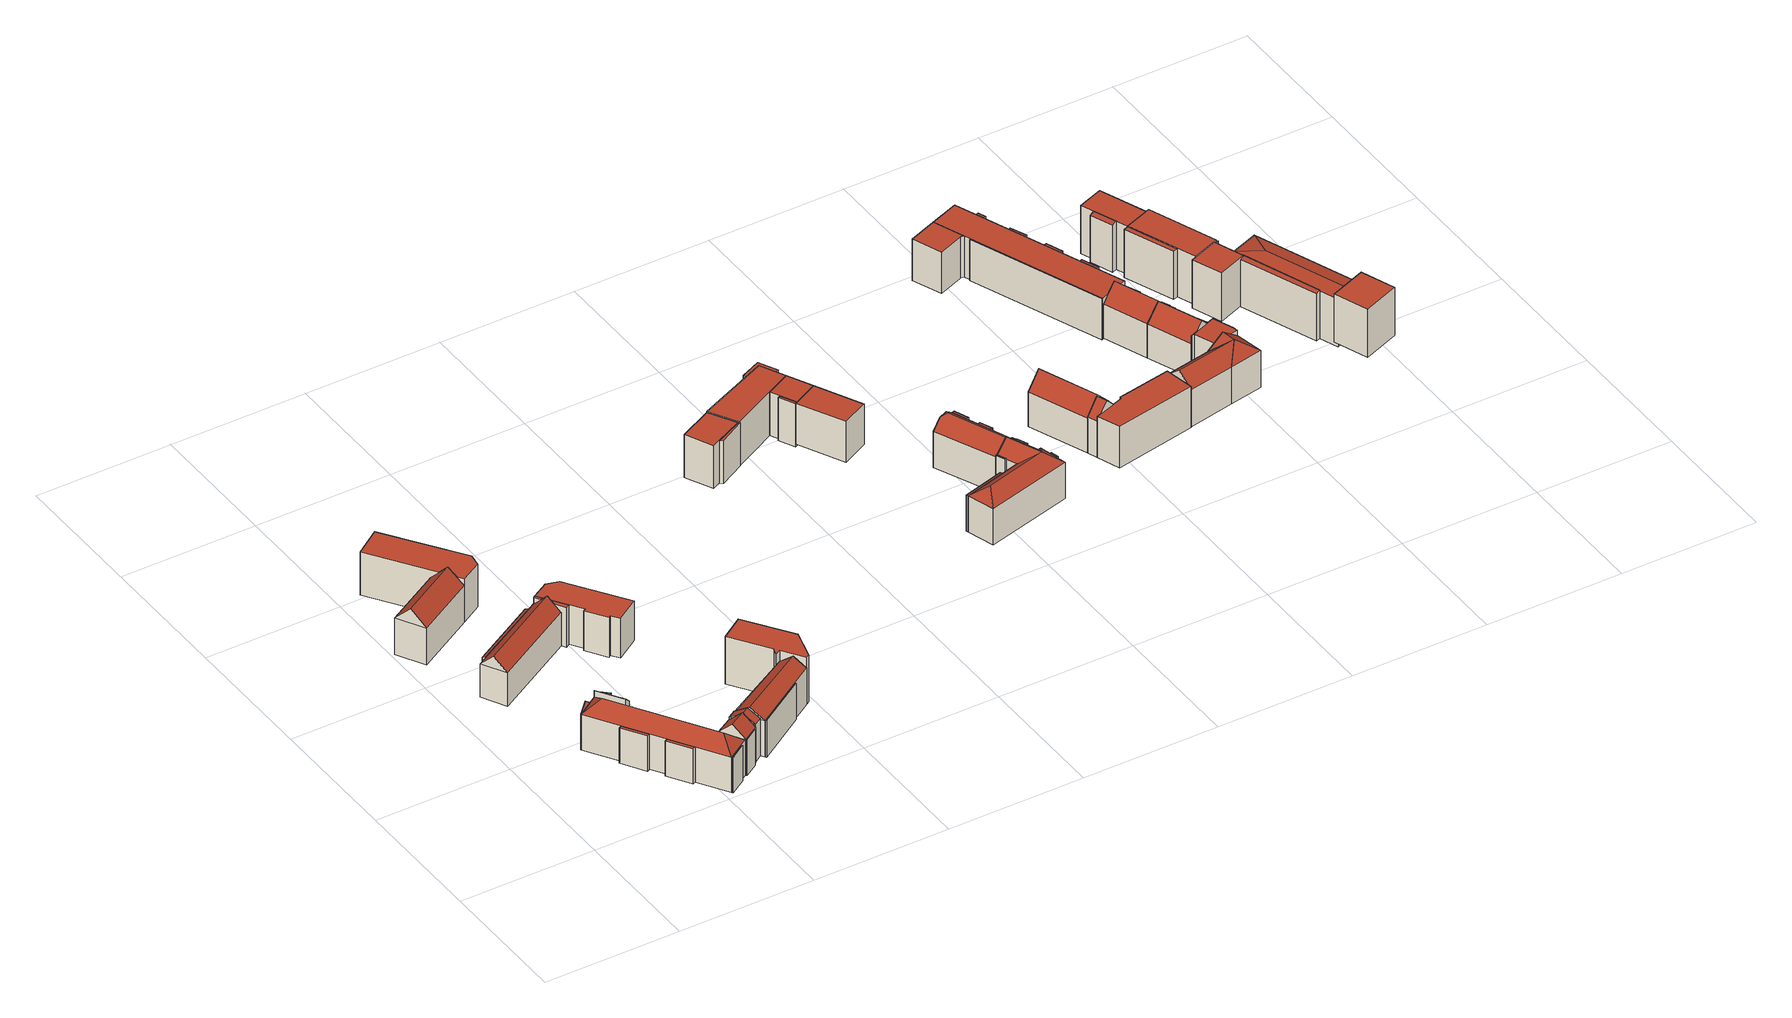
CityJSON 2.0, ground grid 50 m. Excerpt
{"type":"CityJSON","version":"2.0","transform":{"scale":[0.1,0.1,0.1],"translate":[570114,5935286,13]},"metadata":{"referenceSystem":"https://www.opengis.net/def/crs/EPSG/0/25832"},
"CityObjects":{
"building1":{"type":"Building","attributes":{"name":"Am HÃŒnenstein","Gemeindeschluessel":"02100123","function":"31001_1010"},"children":["building1-1","building1-2","building1-3","building1-4","building1-5","building1-6","building1-7","building1-8","building1-9"]},
"building1-1":{"type":"BuildingPart","attributes":{"roofType":"1000","measuredHeight":13.61,"storeysAboveGround":4},"parents":["building1"],"geometry":[{"type":"Solid","lod":"2","boundaries":[[[[0,1,2,3]],[[4,5,1,0]],[[6,7,5,4]],[[3,2,7,6]],[[4,0,3,6]],[[1,5,7,2]]]],"semantics":{"surfaces":[{"type":"WallSurface"},{"type":"RoofSurface","Flaechenneigung":"90","Flaechenrichtung":"0","Flaechengroesse":"4.28551677332842"},{"type":"GroundSurface"}],"values":[[0,0,0,0,1,2]]}}]},
"building1-2":{"type":"BuildingPart","attributes":{"roofType":"2100","measuredHeight":16.43,"storeysAboveGround":4},"parents":["building1"],"geometry":[{"type":"Solid","lod":"2","boundaries":[[[[8,9,10,11]],[[12,13,9,8]],[[14,1,13,12]],[[11,10,1,14]],[[12,8,11,14]],[[9,13,1,10]]]],"semantics":{"surfaces":[{"type":"WallSurface"},{"type":"RoofSurface","Flaechenneigung":"48.2571951255842","Flaechenrichtung":"57.2412887960596","Flaechengroesse":"42.9509393500401"},{"type":"GroundSurface"}],"values":[[0,0,0,0,1,2]]}}]},
"building1-3":{"type":"BuildingPart","attributes":{"roofType":"3200","measuredHeight":18.41,"storeysAboveGround":4},"parents":["building1"],"geometry":[{"type":"Solid","lod":"2","boundaries":[[[[15,16,17,18]],[[19,13,16,15]],[[20,21,13,19]],[[18,17,21,20]],[[15,22,19]],[[20,23,18]],[[18,23,22,15]],[[19,22,23,20]],[[16,13,21,17]]]],"semantics":{"surfaces":[{"type":"WallSurface"},{"type":"RoofSurface","Flaechenneigung":"47.3885607723217","Flaechenrichtung":"325.995384269394","Flaechengroesse":"34.5390719618221"},{"type":"RoofSurface","Flaechenneigung":"47.3974211571859","Flaechenrichtung":"147.46241633862","Flaechengroesse":"34.355711510761"},{"type":"RoofSurface","Flaechenneigung":"46.694898289367","Flaechenrichtung":"237.407377668654","Flaechengroesse":"322.52576411007"},{"type":"RoofSurface","Flaechenneigung":"46.6946813700625","Flaechenrichtung":"57.438621857089","Flaechengroesse":"323.397345593816"},{"type":"GroundSurface"}],"values":[[0,0,0,0,1,2,3,4,5]]}}]},
"building1-4":{"type":"BuildingPart","attributes":{"roofType":"1000","measuredHeight":13.72,"storeysAboveGround":4},"parents":["building1"],"geometry":[{"type":"Solid","lod":"2","boundaries":[[[[24,25,16,15]],[[26,27,25,24]],[[28,29,27,26]],[[15,16,29,28]],[[26,24,15,28]],[[25,27,29,16]]]],"semantics":{"surfaces":[{"type":"WallSurface"},{"type":"RoofSurface","Flaechenneigung":"90","Flaechenrichtung":"0","Flaechengroesse":"6.60778538777143"},{"type":"GroundSurface"}],"values":[[0,0,0,0,1,2]]}}]},
"building1-5":{"type":"BuildingPart","attributes":{"roofType":"1000","measuredHeight":13.72,"storeysAboveGround":4},"parents":["building1"],"geometry":[{"type":"Solid","lod":"2","boundaries":[[[[30,31,32,33]],[[34,35,31,30]],[[18,17,35,34]],[[33,32,17,18]],[[34,30,33,18]],[[31,35,17,32]]]],"semantics":{"surfaces":[{"type":"WallSurface"},{"type":"RoofSurface","Flaechenneigung":"90","Flaechenrichtung":"0","Flaechengroesse":"3.5594164076166"},{"type":"GroundSurface"}],"values":[[0,0,0,0,1,2]]}}]},
"building1-6":{"type":"BuildingPart","attributes":{"roofType":"1000","measuredHeight":13.72,"storeysAboveGround":4},"parents":["building1"],"geometry":[{"type":"Solid","lod":"2","boundaries":[[[[36,37,38,39]],[[40,41,37,36]],[[42,43,41,40]],[[39,38,43,42]],[[40,36,39,42]],[[37,41,43,38]]]],"semantics":{"surfaces":[{"type":"WallSurface"},{"type":"RoofSurface","Flaechenneigung":"90","Flaechenrichtung":"0","Flaechengroesse":"12.0076099533357"},{"type":"GroundSurface"}],"values":[[0,0,0,0,1,2]]}}]},
"building1-7":{"type":"BuildingPart","attributes":{"roofType":"1000","measuredHeight":13.72,"storeysAboveGround":4},"parents":["building1"],"geometry":[{"type":"Solid","lod":"2","boundaries":[[[[44,45,46,47]],[[48,49,45,44]],[[50,51,49,48]],[[47,46,51,50]],[[48,44,47,50]],[[45,49,51,46]]]],"semantics":{"surfaces":[{"type":"WallSurface"},{"type":"RoofSurface","Flaechenneigung":"90","Flaechenrichtung":"0","Flaechengroesse":"11.8329517063082"},{"type":"GroundSurface"}],"values":[[0,0,0,0,1,2]]}}]},
"building1-8":{"type":"BuildingPart","attributes":{"roofType":"3100","measuredHeight":18.37,"storeysAboveGround":4},"parents":["building1"],"geometry":[{"type":"Solid","lod":"2","boundaries":[[[[52,53,54,55]],[[56,57,53,52]],[[58,59,57,56]],[[55,54,59,58]],[[52,60,56]],[[58,61,55]],[[55,61,60,52]],[[56,60,61,58]],[[53,57,59,54]]]],"semantics":{"surfaces":[{"type":"WallSurface"},{"type":"RoofSurface","Flaechenneigung":"46.9412545680931","Flaechenrichtung":"329.681302755449","Flaechengroesse":"47.0803612322877"},{"type":"RoofSurface","Flaechenneigung":"46.9602664568685","Flaechenrichtung":"148.182221046176","Flaechengroesse":"47.0194716133311"},{"type":"GroundSurface"}],"values":[[0,0,0,0,0,0,1,2,3]]}}]},
"building1-9":{"type":"BuildingPart","attributes":{"roofType":"1000","measuredHeight":14.02,"storeysAboveGround":4},"parents":["building1"],"geometry":[{"type":"Solid","lod":"2","boundaries":[[[[62,63,64,65]],[[66,67,63,62]],[[68,59,67,66]],[[65,64,59,68]],[[66,62,65,68]],[[63,67,59,64]]]],"semantics":{"surfaces":[{"type":"WallSurface"},{"type":"RoofSurface","Flaechenneigung":"90","Flaechenrichtung":"0","Flaechengroesse":"2.53992175874308"},{"type":"GroundSurface"}],"values":[[0,0,0,0,1,2]]}}]},
"building2":{"type":"Building","attributes":{"name":"ChateauneufstraÃe","Gemeindeschluessel":"02100123","function":"31001_1010"},"children":["building2-1","building2-2"]},
"building2-1":{"type":"BuildingPart","attributes":{"roofType":"1000","measuredHeight":16.88,"storeysAboveGround":4},"parents":["building2"],"geometry":[{"type":"Solid","lod":"2","boundaries":[[[[69,70,71,72]],[[73,74,70,69]],[[75,76,74,73]],[[77,78,76,75]],[[72,71,78,77]],[[75,73,69,72,77]],[[70,74,76,78,71]]]],"semantics":{"surfaces":[{"type":"WallSurface"},{"type":"RoofSurface","Flaechenneigung":"90","Flaechenrichtung":"0","Flaechengroesse":"419.229926030446"},{"type":"GroundSurface"}],"values":[[0,0,0,0,0,1,2]]}}]},
"building2-2":{"type":"BuildingPart","attributes":{"roofType":"3100","measuredHeight":19.84,"storeysAboveGround":4},"parents":["building2"],"geometry":[{"type":"Solid","lod":"2","boundaries":[[[[79,80,78,81]],[[82,83,80,79]],[[84,85,83,82]],[[81,78,85,84]],[[79,86,82]],[[84,87,81]],[[81,87,86,79]],[[82,86,87,84]],[[80,83,85,78]]]],"semantics":{"surfaces":[{"type":"WallSurface"},{"type":"RoofSurface","Flaechenneigung":"45.6493794654298","Flaechenrichtung":"150.358992973676","Flaechengroesse":"201.351607319273"},{"type":"RoofSurface","Flaechenneigung":"45.6508476896449","Flaechenrichtung":"330.285023642462","Flaechengroesse":"197.469297149699"},{"type":"GroundSurface"}],"values":[[0,0,0,0,0,0,1,2,3]]}}]},
"building3":{"type":"Building","attributes":{"name":"Caspar-Voght-StraÃe","Gemeindeschluessel":"02100123","function":"31001_1010"},"children":["building3-1","building3-2","building3-3","building3-4"]},
"building3-1":{"type":"BuildingPart","attributes":{"roofType":"1000","measuredHeight":15.64,"storeysAboveGround":4},"parents":["building3"],"geometry":[{"type":"Solid","lod":"2","boundaries":[[[[88,89,90,91]],[[92,93,89,88]],[[94,95,93,92]],[[91,90,95,94]],[[92,88,91,94]],[[89,93,95,90]]]],"semantics":{"surfaces":[{"type":"WallSurface"},{"type":"RoofSurface","Flaechenneigung":"90","Flaechenrichtung":"0","Flaechengroesse":"15.7950813498368"},{"type":"GroundSurface"}],"values":[[0,0,0,0,1,2]]}}]},
"building3-2":{"type":"BuildingPart","attributes":{"roofType":"3100","measuredHeight":17.89,"storeysAboveGround":4},"parents":["building3"],"geometry":[{"type":"Solid","lod":"2","boundaries":[[[[96,97,98,99]],[[100,101,97,96]],[[102,93,101,100]],[[99,98,93,102]],[[96,103,100]],[[102,104,99]],[[99,104,103,96]],[[100,103,104,102]],[[97,101,93,98]]]],"semantics":{"surfaces":[{"type":"WallSurface"},{"type":"RoofSurface","Flaechenneigung":"46.3957075611805","Flaechenrichtung":"150.309637218101","Flaechengroesse":"245.324189716678"},{"type":"RoofSurface","Flaechenneigung":"46.3957866875401","Flaechenrichtung":"330.364866184392","Flaechengroesse":"245.334826527894"},{"type":"GroundSurface"}],"values":[[0,0,0,0,0,0,1,2,3]]}}]},
"building3-3":{"type":"BuildingPart","attributes":{"roofType":"2100","measuredHeight":13.08,"storeysAboveGround":4},"parents":["building3"],"geometry":[{"type":"Solid","lod":"2","boundaries":[[[[105,106,107,108]],[[109,110,106,105]],[[111,112,110,109]],[[108,107,112,111]],[[109,105,108,111]],[[106,110,112,107]]]],"semantics":{"surfaces":[{"type":"WallSurface"},{"type":"RoofSurface","Flaechenneigung":"69.1564113204591","Flaechenrichtung":"330.398987235098","Flaechengroesse":"40.8711715466426"},{"type":"GroundSurface"}],"values":[[0,0,0,0,1,2]]}}]},
"building3-4":{"type":"BuildingPart","attributes":{"roofType":"1000","measuredHeight":15.64,"storeysAboveGround":4},"parents":["building3"],"geometry":[{"type":"Solid","lod":"2","boundaries":[[[[113,114,115,116]],[[117,118,114,113]],[[94,95,118,117]],[[119,120,95,94]],[[121,122,120,119]],[[123,124,122,121]],[[125,126,124,123]],[[127,128,126,125]],[[116,115,128,127]],[[125,123,121,119,94,117,113,116,127]],[[114,118,95,120,122,124,126,128,115]]]],"semantics":{"surfaces":[{"type":"WallSurface"},{"type":"RoofSurface","Flaechenneigung":"90","Flaechenrichtung":"0","Flaechengroesse":"298.828333013856"},{"type":"GroundSurface"}],"values":[[0,0,0,0,0,0,0,0,0,1,2]]}}]},
"building4":{"type":"Building","attributes":{"name":"Caspar-Voght-StraÃe","Gemeindeschluessel":"02100123","function":"31001_1010"},"children":["building4-1","building4-2","building4-3","building4-4"]},
"building4-1":{"type":"BuildingPart","attributes":{"roofType":"1000","measuredHeight":14.33,"storeysAboveGround":4},"parents":["building4"],"geometry":[{"type":"Solid","lod":"2","boundaries":[[[[129,130,131,132]],[[133,134,130,129]],[[135,136,134,133]],[[132,131,136,135]],[[133,129,132,135]],[[130,134,136,131]]]],"semantics":{"surfaces":[{"type":"WallSurface"},{"type":"RoofSurface","Flaechenneigung":"90","Flaechenrichtung":"0","Flaechengroesse":"9.48945760543046"},{"type":"GroundSurface"}],"values":[[0,0,0,0,1,2]]}}]},
"building4-2":{"type":"BuildingPart","attributes":{"roofType":"3100","measuredHeight":17.83,"storeysAboveGround":4},"parents":["building4"],"geometry":[{"type":"Solid","lod":"2","boundaries":[[[[137,138,139,140]],[[141,142,138,137]],[[129,130,142,141]],[[140,139,130,129]],[[137,143,141]],[[129,144,140]],[[140,144,143,137]],[[141,143,144,129]],[[138,142,130,139]]]],"semantics":{"surfaces":[{"type":"WallSurface"},{"type":"RoofSurface","Flaechenneigung":"54.9668160905456","Flaechenrichtung":"329.728551595747","Flaechengroesse":"183.284065746758"},{"type":"RoofSurface","Flaechenneigung":"54.9976124303926","Flaechenrichtung":"148.340280311946","Flaechengroesse":"184.587146484837"},{"type":"GroundSurface"}],"values":[[0,0,0,0,0,0,1,2,3]]}}]},
"building4-3":{"type":"BuildingPart","attributes":{"roofType":"3100","measuredHeight":17.49,"storeysAboveGround":4},"parents":["building4"],"geometry":[{"type":"Solid","lod":"2","boundaries":[[[[145,146,147,148]],[[149,150,146,145]],[[151,139,150,149]],[[148,147,139,151]],[[145,152,149]],[[151,153,148]],[[148,153,152,145]],[[149,152,153,151]],[[146,150,139,147]]]],"semantics":{"surfaces":[{"type":"WallSurface"},{"type":"RoofSurface","Flaechenneigung":"58.2163873700297","Flaechenrichtung":"148.200295757029","Flaechengroesse":"19.4049832162612"},{"type":"RoofSurface","Flaechenneigung":"58.2007954248613","Flaechenrichtung":"329.68680518716","Flaechengroesse":"19.4084216500223"},{"type":"GroundSurface"}],"values":[[0,0,0,0,0,0,1,2,3]]}}]},
"building4-4":{"type":"BuildingPart","attributes":{"roofType":"1000","measuredHeight":18.64,"storeysAboveGround":4},"parents":["building4"],"geometry":[{"type":"Solid","lod":"2","boundaries":[[[[154,155,138,156]],[[157,158,155,154]],[[159,160,158,157]],[[161,162,160,159]],[[163,164,162,161]],[[165,166,164,163]],[[167,142,166,165]],[[156,138,142,167]],[[165,163,161,159,157,154,156,167]],[[155,158,160,162,164,166,142,138]]]],"semantics":{"surfaces":[{"type":"WallSurface"},{"type":"RoofSurface","Flaechenneigung":"90","Flaechenrichtung":"0","Flaechengroesse":"248.466655379306"},{"type":"GroundSurface"}],"values":[[0,0,0,0,0,0,0,0,1,2]]}}]},
"building5":{"type":"Building","attributes":{"name":"ChateauneufstraÃe","Gemeindeschluessel":"02100123","function":"31001_1010"},"children":["building5-1","building5-2"]},
"building5-1":{"type":"BuildingPart","attributes":{"roofType":"1000","measuredHeight":16.86,"storeysAboveGround":5},"parents":["building5"],"geometry":[{"type":"Solid","lod":"2","boundaries":[[[[168,169,170,171]],[[172,173,169,168]],[[174,175,173,172]],[[171,170,175,174]],[[172,168,171,174]],[[169,173,175,170]]]],"semantics":{"surfaces":[{"type":"WallSurface"},{"type":"RoofSurface","Flaechenneigung":"90","Flaechenrichtung":"0","Flaechengroesse":"156.053190139898"},{"type":"GroundSurface"}],"values":[[0,0,0,0,1,2]]}}]},
"building5-2":{"type":"BuildingPart","attributes":{"roofType":"1000","measuredHeight":16.86,"storeysAboveGround":5},"parents":["building5"],"geometry":[{"type":"Solid","lod":"2","boundaries":[[[[176,177,173,172]],[[178,179,177,176]],[[180,181,179,178]],[[172,173,181,180]],[[178,176,172,180]],[[177,179,181,173]]]],"semantics":{"surfaces":[{"type":"WallSurface"},{"type":"RoofSurface","Flaechenneigung":"90","Flaechenrichtung":"0","Flaechengroesse":"10.989198852487"},{"type":"GroundSurface"}],"values":[[0,0,0,0,1,2]]}}]},
"building6":{"type":"Building","attributes":{"name":"ChateauneufstraÃe","Gemeindeschluessel":"02100123","function":"31001_1010"},"children":["building6-1","building6-2","building6-3","building6-4"]},
"building6-1":{"type":"BuildingPart","attributes":{"roofType":"1000","measuredHeight":17.21,"storeysAboveGround":5},"parents":["building6"],"geometry":[{"type":"Solid","lod":"2","boundaries":[[[[182,183,184,185]],[[186,187,183,182]],[[188,189,187,186]],[[185,184,189,188]],[[186,182,185,188]],[[183,187,189,184]]]],"semantics":{"surfaces":[{"type":"WallSurface"},{"type":"RoofSurface","Flaechenneigung":"90","Flaechenrichtung":"0","Flaechengroesse":"100.834017468621"},{"type":"GroundSurface"}],"values":[[0,0,0,0,1,2]]}}]},
"building6-2":{"type":"BuildingPart","attributes":{"roofType":"1000","measuredHeight":17.26,"storeysAboveGround":5},"parents":["building6"],"geometry":[{"type":"Solid","lod":"2","boundaries":[[[[190,191,192,193]],[[194,195,191,190]],[[182,183,195,194]],[[193,192,183,182]],[[194,190,193,182]],[[191,195,183,192]]]],"semantics":{"surfaces":[{"type":"WallSurface"},{"type":"RoofSurface","Flaechenneigung":"90","Flaechenrichtung":"0","Flaechengroesse":"310.873060954888"},{"type":"GroundSurface"}],"values":[[0,0,0,0,1,2]]}}]},
"building6-3":{"type":"BuildingPart","attributes":{"roofType":"1000","measuredHeight":17.01,"storeysAboveGround":5},"parents":["building6"],"geometry":[{"type":"Solid","lod":"2","boundaries":[[[[196,197,189,198]],[[199,200,197,196]],[[201,202,200,199]],[[198,189,202,201]],[[199,196,198,201]],[[197,200,202,189]]]],"semantics":{"surfaces":[{"type":"WallSurface"},{"type":"RoofSurface","Flaechenneigung":"90","Flaechenrichtung":"0","Flaechengroesse":"6.5867031848504"},{"type":"GroundSurface"}],"values":[[0,0,0,0,1,2]]}}]},
"building6-4":{"type":"BuildingPart","attributes":{"roofType":"1000","measuredHeight":17.26,"storeysAboveGround":5},"parents":["building6"],"geometry":[{"type":"Solid","lod":"2","boundaries":[[[[203,204,195,194]],[[205,206,204,203]],[[207,208,206,205]],[[209,210,208,207]],[[211,212,210,209]],[[194,195,212,211]],[[209,207,205,203,194,211]],[[204,206,208,210,212,195]]]],"semantics":{"surfaces":[{"type":"WallSurface"},{"type":"RoofSurface","Flaechenneigung":"90","Flaechenrichtung":"0","Flaechengroesse":"17.5237693966817"},{"type":"GroundSurface"}],"values":[[0,0,0,0,0,0,1,2]]}}]},
"building7":{"type":"Building","attributes":{"name":"SmidtstraÃe","Gemeindeschluessel":"02100123","function":"31001_1010","yearOfConstruction":1957,"roofType":"1000","measuredHeight":15.93,"storeysAboveGround":5},"address":[{"country":"Germany","locality":"Hamburg","thoroughfareNumber":"9","thoroughfareName":"Smidtstraße","postcode":"20535"}],"geometry":[{"type":"Solid","lod":"2","boundaries":[[[[186,213,214,215]],[[216,217,213,186]],[[218,219,217,216]],[[215,214,219,218]],[[216,186,215,218]],[[213,217,219,214]]]],"semantics":{"surfaces":[{"type":"WallSurface"},{"type":"RoofSurface","Flaechenneigung":"90","Flaechenrichtung":"0","Flaechengroesse":"200.09271750524"},{"type":"GroundSurface"}],"values":[[0,0,0,0,1,2]]}}]},
"building8":{"type":"Building","attributes":{"name":"SmidtstraÃe","Gemeindeschluessel":"02100123","function":"31001_1010"},"children":["building8-1","building8-2","building8-3","building8-4","building8-5","building8-6"]},
"building8-1":{"type":"BuildingPart","attributes":{"roofType":"1000","measuredHeight":14.13,"storeysAboveGround":4},"parents":["building8"],"geometry":[{"type":"Solid","lod":"2","boundaries":[[[[220,221,222,223]],[[224,225,221,220]],[[226,227,225,224]],[[223,222,227,226]],[[224,220,223,226]],[[221,225,227,222]]]],"semantics":{"surfaces":[{"type":"WallSurface"},{"type":"RoofSurface","Flaechenneigung":"90","Flaechenrichtung":"0","Flaechengroesse":"2.70413907232007"},{"type":"GroundSurface"}],"values":[[0,0,0,0,1,2]]}}]},
"building8-2":{"type":"BuildingPart","attributes":{"roofType":"5000","measuredHeight":18.36,"storeysAboveGround":4},"parents":["building8"],"geometry":[{"type":"Solid","lod":"2","boundaries":[[[[228,229,221,230]],[[231,232,229,228]],[[233,234,232,231]],[[230,221,234,233]],[[228,235,231]],[[233,236,230]],[[230,236,235,228]],[[231,235,236,233]],[[229,232,234,221]]]],"semantics":{"surfaces":[{"type":"WallSurface"},{"type":"RoofSurface","Flaechenneigung":"-52.5654790378414","Flaechenrichtung":"164.313925001785","Flaechengroesse":"33.3482179093728"},{"type":"RoofSurface","Flaechenneigung":"50.5603924650148","Flaechenrichtung":"67.9434311770873","Flaechengroesse":"72.1315451477527"},{"type":"RoofSurface","Flaechenneigung":"50.5296826643544","Flaechenrichtung":"247.162884026634","Flaechengroesse":"68.8910127341609"},{"type":"GroundSurface"}],"values":[[0,0,0,0,1,0,2,3,4]]}}]},
"building8-3":{"type":"BuildingPart","attributes":{"roofType":"1000","measuredHeight":14.53,"storeysAboveGround":4},"parents":["building8"],"geometry":[{"type":"Solid","lod":"2","boundaries":[[[[237,238,239,240]],[[241,242,238,237]],[[243,234,242,241]],[[240,239,234,243]],[[241,237,240,243]],[[238,242,234,239]]]],"semantics":{"surfaces":[{"type":"WallSurface"},{"type":"RoofSurface","Flaechenneigung":"90","Flaechenrichtung":"0","Flaechengroesse":"2.11738525260551"},{"type":"GroundSurface"}],"values":[[0,0,0,0,1,2]]}}]},
"building8-4":{"type":"BuildingPart","attributes":{"roofType":"3200","measuredHeight":18.36,"storeysAboveGround":4},"parents":["building8"],"geometry":[{"type":"Solid","lod":"2","boundaries":[[[[244,245,246,247]],[[248,249,245,244]],[[250,251,249,248]],[[247,246,251,250]],[[244,252,248]],[[250,235,247]],[[247,235,252,244]],[[248,252,235,250]],[[245,249,251,246]]]],"semantics":{"surfaces":[{"type":"WallSurface"},{"type":"RoofSurface","Flaechenneigung":"47.5243584226504","Flaechenrichtung":"253.573921214313","Flaechengroesse":"31.1854655672804"},{"type":"RoofSurface","Flaechenneigung":"52.4041299034439","Flaechenrichtung":"76.2255147032732","Flaechengroesse":"36.1545582336248"},{"type":"RoofSurface","Flaechenneigung":"52.126534636304","Flaechenrichtung":"164.968609783907","Flaechengroesse":"190.762241265164"},{"type":"RoofSurface","Flaechenneigung":"52.1257354585786","Flaechenrichtung":"344.483790030539","Flaechengroesse":"192.388877845329"},{"type":"GroundSurface"}],"values":[[0,0,0,0,1,2,3,4,5]]}}]},
"building8-5":{"type":"BuildingPart","attributes":{"roofType":"1000","measuredHeight":14.27,"storeysAboveGround":4},"parents":["building8"],"geometry":[{"type":"Solid","lod":"2","boundaries":[[[[253,254,249,248]],[[255,256,254,253]],[[257,258,256,255]],[[248,249,258,257]],[[255,253,248,257]],[[254,256,258,249]]]],"semantics":{"surfaces":[{"type":"WallSurface"},{"type":"RoofSurface","Flaechenneigung":"90","Flaechenrichtung":"0","Flaechengroesse":"13.5509233110391"},{"type":"GroundSurface"}],"values":[[0,0,0,0,1,2]]}}]},
"building8-6":{"type":"BuildingPart","attributes":{"roofType":"1000","measuredHeight":14.27,"storeysAboveGround":4},"parents":["building8"],"geometry":[{"type":"Solid","lod":"2","boundaries":[[[[259,260,261,262]],[[263,264,260,259]],[[265,266,264,263]],[[262,261,266,265]],[[263,259,262,265]],[[260,264,266,261]]]],"semantics":{"surfaces":[{"type":"WallSurface"},{"type":"RoofSurface","Flaechenneigung":"90","Flaechenrichtung":"0","Flaechengroesse":"2.11977637478555"},{"type":"GroundSurface"}],"values":[[0,0,0,0,1,2]]}}]},
"building9":{"type":"Building","attributes":{"name":"SmidtstraÃe","Gemeindeschluessel":"02100123","function":"31001_1010"},"children":["building9-1","building9-2","building9-3","building9-4"]},
"building9-1":{"type":"BuildingPart","attributes":{"roofType":"1000","measuredHeight":14.21,"storeysAboveGround":5},"parents":["building9"],"geometry":[{"type":"Solid","lod":"2","boundaries":[[[[267,268,269,270]],[[271,272,268,267]],[[273,274,272,271]],[[270,269,274,273]],[[271,267,270,273]],[[268,272,274,269]]]],"semantics":{"surfaces":[{"type":"WallSurface"},{"type":"RoofSurface","Flaechenneigung":"90","Flaechenrichtung":"0","Flaechengroesse":"5.94356679832097"},{"type":"GroundSurface"}],"values":[[0,0,0,0,1,2]]}}]},
"building9-2":{"type":"BuildingPart","attributes":{"roofType":"5000","measuredHeight":18.63,"storeysAboveGround":5},"parents":["building9"],"geometry":[{"type":"Solid","lod":"2","boundaries":[[[[275,276,277,278]],[[273,274,276,275]],[[279,280,274,273]],[[278,277,280,279]],[[275,281,282,273]],[[279,283,278]],[[281,284,282]],[[278,283,284,281,275]],[[273,282,284,283,279]],[[276,274,280,277]]]],"semantics":{"surfaces":[{"type":"WallSurface"},{"type":"RoofSurface","Flaechenneigung":"53.6172046603121","Flaechenrichtung":"337.22832394454","Flaechengroesse":"5.32507692300995"},{"type":"RoofSurface","Flaechenneigung":"51.4268598175013","Flaechenrichtung":"246.84547574723","Flaechengroesse":"166.686866459764"},{"type":"RoofSurface","Flaechenneigung":"51.41712483015","Flaechenrichtung":"67.6039832588716","Flaechengroesse":"169.840673783948"},{"type":"GroundSurface"}],"values":[[0,0,0,0,0,0,1,2,3,4]]}}]},
"building9-3":{"type":"BuildingPart","attributes":{"roofType":"1000","measuredHeight":14.21,"storeysAboveGround":5},"parents":["building9"],"geometry":[{"type":"Solid","lod":"2","boundaries":[[[[285,286,287,288]],[[289,290,286,285]],[[279,280,290,289]],[[288,287,280,279]],[[289,285,288,279]],[[286,290,280,287]]]],"semantics":{"surfaces":[{"type":"WallSurface"},{"type":"RoofSurface","Flaechenneigung":"90","Flaechenrichtung":"0","Flaechengroesse":"1.15707043512211"},{"type":"GroundSurface"}],"values":[[0,0,0,0,1,2]]}}]},
"building9-4":{"type":"BuildingPart","attributes":{"roofType":"1000","measuredHeight":14.21,"storeysAboveGround":5},"parents":["building9"],"geometry":[{"type":"Solid","lod":"2","boundaries":[[[[291,292,293,294]],[[295,296,292,291]],[[297,298,296,295]],[[294,293,298,297]],[[295,291,294,297]],[[292,296,298,293]]]],"semantics":{"surfaces":[{"type":"WallSurface"},{"type":"RoofSurface","Flaechenneigung":"90","Flaechenrichtung":"0","Flaechengroesse":"4.63852198081465"},{"type":"GroundSurface"}],"values":[[0,0,0,0,1,2]]}}]},
"building10":{"type":"Building","attributes":{"name":"Quellenweg","Gemeindeschluessel":"02100123","function":"31001_1010"},"children":["building10-1","building10-2","building10-3"]},
"building10-1":{"type":"BuildingPart","attributes":{"roofType":"3100","measuredHeight":19.36,"storeysAboveGround":4},"parents":["building10"],"geometry":[{"type":"Solid","lod":"2","boundaries":[[[[299,300,301,302]],[[303,304,300,299]],[[305,306,304,303]],[[302,301,306,305]],[[299,307,303]],[[305,308,302]],[[302,308,307,299]],[[303,307,308,305]],[[300,304,306,301]]]],"semantics":{"surfaces":[{"type":"WallSurface"},{"type":"RoofSurface","Flaechenneigung":"44.2828896791698","Flaechenrichtung":"68.448410336567","Flaechengroesse":"187.33770760724"},{"type":"RoofSurface","Flaechenneigung":"44.2796511444015","Flaechenrichtung":"248.889213276786","Flaechengroesse":"186.714031417504"},{"type":"GroundSurface"}],"values":[[0,0,0,0,0,0,1,2,3]]}}]},
"building10-2":{"type":"BuildingPart","attributes":{"roofType":"3100","measuredHeight":19.35,"storeysAboveGround":4},"parents":["building10"],"geometry":[{"type":"Solid","lod":"2","boundaries":[[[[309,310,311,312]],[[313,314,310,309]],[[315,304,314,313]],[[312,311,304,315]],[[309,316,313]],[[315,317,312]],[[312,317,316,309]],[[313,316,317,315]],[[310,314,304,311]]]],"semantics":{"surfaces":[{"type":"WallSurface"},{"type":"RoofSurface","Flaechenneigung":"44.3467271231459","Flaechenrichtung":"68.4293274535089","Flaechengroesse":"30.127526660674"},{"type":"RoofSurface","Flaechenneigung":"44.3498023975427","Flaechenrichtung":"248.872229950679","Flaechengroesse":"28.6952073074867"},{"type":"GroundSurface"}],"values":[[0,0,0,0,0,0,1,2,3]]}}]},
"building10-3":{"type":"BuildingPart","attributes":{"roofType":"1000","measuredHeight":16.22,"storeysAboveGround":4},"parents":["building10"],"geometry":[{"type":"Solid","lod":"2","boundaries":[[[[318,319,320,321]],[[322,323,319,318]],[[324,325,323,322]],[[326,327,325,324]],[[328,314,327,326]],[[321,320,314,328]],[[326,324,322,318,321,328]],[[319,323,325,327,314,320]]]],"semantics":{"surfaces":[{"type":"WallSurface"},{"type":"RoofSurface","Flaechenneigung":"90","Flaechenrichtung":"0","Flaechengroesse":"333.023508162514"},{"type":"GroundSurface"}],"values":[[0,0,0,0,0,0,1,2]]}}]},
"building11":{"type":"Building","attributes":{"name":"Quellenweg","Gemeindeschluessel":"02100123","function":"31001_1010","yearOfConstruction":1978,"roofType":"5000","measuredHeight":19.06,"storeysAboveGround":4},"address":[{"country":"Germany","locality":"Hamburg","thoroughfareNumber":"31","thoroughfareName":"Quellenweg","postcode":"20535"}],"geometry":[{"type":"Solid","lod":"2","boundaries":[[[[329,330,331,332]],[[333,334,330,329]],[[335,336,334,333]],[[332,331,336,335]],[[329,337,333]],[[335,338,332]],[[332,338,337,329]],[[333,337,338,335]],[[330,334,336,331]]]],"semantics":{"surfaces":[{"type":"WallSurface"},{"type":"RoofSurface","Flaechenneigung":"-54.3001442240178","Flaechenrichtung":"79.1166558029092","Flaechengroesse":"42.6658938937323"},{"type":"RoofSurface","Flaechenneigung":"50.1724537180029","Flaechenrichtung":"349.378408381565","Flaechengroesse":"145.701012620956"},{"type":"RoofSurface","Flaechenneigung":"50.1727520679101","Flaechenrichtung":"169.228314320416","Flaechengroesse":"145.697667463163"},{"type":"GroundSurface"}],"values":[[0,0,0,0,1,0,2,3,4]]}}]},
"building12":{"type":"Building","attributes":{"name":"ChateauneufstraÃe","Gemeindeschluessel":"02100123","function":"31001_1010"},"children":["building12-1","building12-2","building12-3","building12-4","building12-5","building12-6","building12-7","building12-8"]},
"building12-1":{"type":"BuildingPart","attributes":{"roofType":"1000","measuredHeight":16.21,"storeysAboveGround":6},"parents":["building12"],"geometry":[{"type":"Solid","lod":"2","boundaries":[[[[339,340,341,342]],[[343,344,340,339]],[[345,346,344,343]],[[342,341,346,345]],[[343,339,342,345]],[[340,344,346,341]]]],"semantics":{"surfaces":[{"type":"WallSurface"},{"type":"RoofSurface","Flaechenneigung":"90","Flaechenrichtung":"0","Flaechengroesse":"752.865284453728"},{"type":"GroundSurface"}],"values":[[0,0,0,0,1,2]]}}]},
"building12-2":{"type":"BuildingPart","attributes":{"roofType":"1000","measuredHeight":16.21,"storeysAboveGround":6},"parents":["building12"],"geometry":[{"type":"Solid","lod":"2","boundaries":[[[[347,348,340,339]],[[349,350,348,347]],[[351,352,350,349]],[[339,340,352,351]],[[349,347,339,351]],[[348,350,352,340]]]],"semantics":{"surfaces":[{"type":"WallSurface"},{"type":"RoofSurface","Flaechenneigung":"90","Flaechenrichtung":"0","Flaechengroesse":"16.7474507649591"},{"type":"GroundSurface"}],"values":[[0,0,0,0,1,2]]}}]},
"building12-3":{"type":"BuildingPart","attributes":{"roofType":"1000","measuredHeight":16.18,"storeysAboveGround":6},"parents":["building12"],"geometry":[{"type":"Solid","lod":"2","boundaries":[[[[353,354,355,356]],[[357,358,354,353]],[[356,355,358,357]],[[353,356,357]],[[354,358,355]]]],"semantics":{"surfaces":[{"type":"WallSurface"},{"type":"RoofSurface","Flaechenneigung":"90","Flaechenrichtung":"0","Flaechengroesse":"0.284602313153121"},{"type":"GroundSurface"}],"values":[[0,0,0,1,2]]}}]},
"building12-4":{"type":"BuildingPart","attributes":{"roofType":"1000","measuredHeight":16.18,"storeysAboveGround":6},"parents":["building12"],"geometry":[{"type":"Solid","lod":"2","boundaries":[[[[359,360,361,362]],[[343,344,360,359]],[[357,358,344,343]],[[362,361,358,357]],[[343,359,362,357]],[[360,344,358,361]]]],"semantics":{"surfaces":[{"type":"WallSurface"},{"type":"RoofSurface","Flaechenneigung":"90","Flaechenrichtung":"0","Flaechengroesse":"128.82316345849"},{"type":"GroundSurface"}],"values":[[0,0,0,0,1,2]]}}]},
"building12-5":{"type":"BuildingPart","attributes":{"roofType":"1000","measuredHeight":16.21,"storeysAboveGround":6},"parents":["building12"],"geometry":[{"type":"Solid","lod":"2","boundaries":[[[[363,364,365,366]],[[367,368,364,363]],[[369,370,368,367]],[[366,365,370,369]],[[367,363,366,369]],[[364,368,370,365]]]],"semantics":{"surfaces":[{"type":"WallSurface"},{"type":"RoofSurface","Flaechenneigung":"90","Flaechenrichtung":"0","Flaechengroesse":"6.67078161586795"},{"type":"GroundSurface"}],"values":[[0,0,0,0,1,2]]}}]},
"building12-6":{"type":"BuildingPart","attributes":{"roofType":"1000","measuredHeight":16.21,"storeysAboveGround":6},"parents":["building12"],"geometry":[{"type":"Solid","lod":"2","boundaries":[[[[371,372,373,374]],[[375,376,372,371]],[[377,378,376,375]],[[374,373,378,377]],[[375,371,374,377]],[[372,376,378,373]]]],"semantics":{"surfaces":[{"type":"WallSurface"},{"type":"RoofSurface","Flaechenneigung":"90","Flaechenrichtung":"0","Flaechengroesse":"5.33815659446478"},{"type":"GroundSurface"}],"values":[[0,0,0,0,1,2]]}}]},
"building12-7":{"type":"BuildingPart","attributes":{"roofType":"1000","measuredHeight":16.21,"storeysAboveGround":6},"parents":["building12"],"geometry":[{"type":"Solid","lod":"2","boundaries":[[[[379,380,381,382]],[[383,384,380,379]],[[385,386,384,383]],[[382,381,386,385]],[[383,379,382,385]],[[380,384,386,381]]]],"semantics":{"surfaces":[{"type":"WallSurface"},{"type":"RoofSurface","Flaechenneigung":"90","Flaechenrichtung":"0","Flaechengroesse":"6.15354638388125"},{"type":"GroundSurface"}],"values":[[0,0,0,0,1,2]]}}]},
"building12-8":{"type":"BuildingPart","attributes":{"roofType":"1000","measuredHeight":16.21,"storeysAboveGround":6},"parents":["building12"],"geometry":[{"type":"Solid","lod":"2","boundaries":[[[[387,388,389,390]],[[391,392,388,387]],[[393,394,392,391]],[[390,389,394,393]],[[391,387,390,393]],[[388,392,394,389]]]],"semantics":{"surfaces":[{"type":"WallSurface"},{"type":"RoofSurface","Flaechenneigung":"90","Flaechenrichtung":"0","Flaechengroesse":"2.87043730924876"},{"type":"GroundSurface"}],"values":[[0,0,0,0,1,2]]}}]},
"building13":{"type":"Building","attributes":{"name":"Perthesweg","Gemeindeschluessel":"02100123","function":"31001_1010"},"children":["building13-1","building13-2","building13-3"]},
"building13-1":{"type":"BuildingPart","attributes":{"roofType":"1000","measuredHeight":13.34,"storeysAboveGround":4},"parents":["building13"],"geometry":[{"type":"Solid","lod":"2","boundaries":[[[[395,396,397,398]],[[399,400,396,395]],[[401,402,400,399]],[[398,397,402,401]],[[399,395,398,401]],[[396,400,402,397]]]],"semantics":{"surfaces":[{"type":"WallSurface"},{"type":"RoofSurface","Flaechenneigung":"90","Flaechenrichtung":"0","Flaechengroesse":"3.43988700223352"},{"type":"GroundSurface"}],"values":[[0,0,0,0,1,2]]}}]},
"building13-2":{"type":"BuildingPart","attributes":{"roofType":"3100","measuredHeight":19.03,"storeysAboveGround":4},"parents":["building13"],"geometry":[{"type":"Solid","lod":"2","boundaries":[[[[403,404,405,406]],[[395,396,404,403]],[[407,408,396,395]],[[406,405,408,407]],[[403,409,395]],[[407,410,406]],[[406,410,409,403]],[[395,409,410,407]],[[404,396,408,405]]]],"semantics":{"surfaces":[{"type":"WallSurface"},{"type":"RoofSurface","Flaechenneigung":"44.5935781969166","Flaechenrichtung":"248.894770348259","Flaechengroesse":"137.894398558941"},{"type":"RoofSurface","Flaechenneigung":"44.5935637437406","Flaechenrichtung":"68.9449949586515","Flaechengroesse":"137.894554539518"},{"type":"GroundSurface"}],"values":[[0,0,0,0,0,0,1,2,3]]}}]},
"building13-3":{"type":"BuildingPart","attributes":{"roofType":"1000","measuredHeight":13.34,"storeysAboveGround":4},"parents":["building13"],"geometry":[{"type":"Solid","lod":"2","boundaries":[[[[411,412,413,414]],[[415,416,412,411]],[[407,408,416,415]],[[414,413,408,407]],[[415,411,414,407]],[[412,416,408,413]]]],"semantics":{"surfaces":[{"type":"WallSurface"},{"type":"RoofSurface","Flaechenneigung":"90","Flaechenrichtung":"0","Flaechengroesse":"2.44392344226693"},{"type":"GroundSurface"}],"values":[[0,0,0,0,1,2]]}}]},
"building14":{"type":"Building","attributes":{"name":"Perthesweg","Gemeindeschluessel":"02100123","function":"31001_1010"},"children":["building14-1","building14-2","building14-3"]},
"building14-1":{"type":"BuildingPart","attributes":{"roofType":"3100","measuredHeight":19,"storeysAboveGround":4},"parents":["building14"],"geometry":[{"type":"Solid","lod":"2","boundaries":[[[[417,418,419,420]],[[421,422,418,417]],[[423,405,422,421]],[[420,419,405,423]],[[417,424,421]],[[423,425,420]],[[420,425,424,417]],[[421,424,425,423]],[[418,422,405,419]]]],"semantics":{"surfaces":[{"type":"WallSurface"},{"type":"RoofSurface","Flaechenneigung":"44.5305595522767","Flaechenrichtung":"68.7600121275539","Flaechengroesse":"138.417241677612"},{"type":"RoofSurface","Flaechenneigung":"44.5307293255202","Flaechenrichtung":"248.830162624737","Flaechengroesse":"138.419506615901"},{"type":"GroundSurface"}],"values":[[0,0,0,0,0,0,1,2,3]]}}]},
"building14-2":{"type":"BuildingPart","attributes":{"roofType":"1000","measuredHeight":13.26,"storeysAboveGround":4},"parents":["building14"],"geometry":[{"type":"Solid","lod":"2","boundaries":[[[[426,416,419,420]],[[427,428,416,426]],[[429,430,428,427]],[[420,419,430,429]],[[427,426,420,429]],[[416,428,430,419]]]],"semantics":{"surfaces":[{"type":"WallSurface"},{"type":"RoofSurface","Flaechenneigung":"90","Flaechenrichtung":"0","Flaechengroesse":"1.35200220884503"},{"type":"GroundSurface"}],"values":[[0,0,0,0,1,2]]}}]},
"building14-3":{"type":"BuildingPart","attributes":{"roofType":"1000","measuredHeight":13.26,"storeysAboveGround":4},"parents":["building14"],"geometry":[{"type":"Solid","lod":"2","boundaries":[[[[431,432,433,434]],[[435,436,432,431]],[[437,438,436,435]],[[434,433,438,437]],[[435,431,434,437]],[[432,436,438,433]]]],"semantics":{"surfaces":[{"type":"WallSurface"},{"type":"RoofSurface","Flaechenneigung":"90","Flaechenrichtung":"0","Flaechengroesse":"3.59500483782795"},{"type":"GroundSurface"}],"values":[[0,0,0,0,1,2]]}}]},
"building15":{"type":"Building","attributes":{"name":"Perthesweg","Gemeindeschluessel":"02100123","function":"31001_1010"},"children":["building15-1","building15-2"]},
"building15-1":{"type":"BuildingPart","attributes":{"roofType":"5000","measuredHeight":19.1,"storeysAboveGround":4},"parents":["building15"],"geometry":[{"type":"Solid","lod":"2","boundaries":[[[[439,440,441,442]],[[333,334,440,439]],[[329,330,334,333]],[[442,441,330,329]],[[439,443,333]],[[329,444,442]],[[442,444,443,439]],[[333,443,444,329]],[[440,334,330,441]]]],"semantics":{"surfaces":[{"type":"WallSurface"},{"type":"RoofSurface","Flaechenneigung":"49.7444292256156","Flaechenrichtung":"169.125484170186","Flaechengroesse":"45.4680134489644"},{"type":"RoofSurface","Flaechenneigung":"54.3211449638493","Flaechenrichtung":"79.3734160744925","Flaechengroesse":"64.1327245034774"},{"type":"RoofSurface","Flaechenneigung":"54.3211182084669","Flaechenrichtung":"259.167772446335","Flaechengroesse":"64.4343242953554"},{"type":"GroundSurface"}],"values":[[0,0,0,0,1,0,2,3,4]]}}]},
"building15-2":{"type":"BuildingPart","attributes":{"roofType":"1000","measuredHeight":16.37,"storeysAboveGround":4},"parents":["building15"],"geometry":[{"type":"Solid","lod":"2","boundaries":[[[[445,418,446,447]],[[448,449,418,445]],[[450,441,449,448]],[[451,452,441,450]],[[453,454,452,451]],[[447,446,454,453]],[[451,450,448,445,447,453]],[[418,449,441,452,454,446]]]],"semantics":{"surfaces":[{"type":"WallSurface"},{"type":"RoofSurface","Flaechenneigung":"90","Flaechenrichtung":"0","Flaechengroesse":"91.5955865331928"},{"type":"GroundSurface"}],"values":[[0,0,0,0,0,0,1,2]]}}]},
"building16":{"type":"Building","attributes":{"name":"Perthesweg","Gemeindeschluessel":"02100123","function":"31001_1010"},"children":["building16-1","building16-2","building16-3","building16-4","building16-5","building16-6","building16-7","building16-8"]},
"building16-1":{"type":"BuildingPart","attributes":{"roofType":"1000","measuredHeight":18.89,"storeysAboveGround":4},"parents":["building16"],"geometry":[{"type":"Solid","lod":"2","boundaries":[[[[455,456,457,458]],[[459,460,456,455]],[[461,462,460,459]],[[458,457,462,461]],[[459,455,458,461]],[[456,460,462,457]]]],"semantics":{"surfaces":[{"type":"WallSurface"},{"type":"RoofSurface","Flaechenneigung":"90","Flaechenrichtung":"0","Flaechengroesse":"180.387517592934"},{"type":"GroundSurface"}],"values":[[0,0,0,0,1,2]]}}]},
"building16-2":{"type":"BuildingPart","attributes":{"roofType":"1000","measuredHeight":19.18,"storeysAboveGround":4},"parents":["building16"],"geometry":[{"type":"Solid","lod":"2","boundaries":[[[[463,464,465,466]],[[467,468,464,463]],[[469,456,468,467]],[[466,465,456,469]],[[467,463,466,469]],[[464,468,456,465]]]],"semantics":{"surfaces":[{"type":"WallSurface"},{"type":"RoofSurface","Flaechenneigung":"90","Flaechenrichtung":"0","Flaechengroesse":"289.02255581595"},{"type":"GroundSurface"}],"values":[[0,0,0,0,1,2]]}}]},
"building16-3":{"type":"BuildingPart","attributes":{"roofType":"1000","measuredHeight":18.88,"storeysAboveGround":4},"parents":["building16"],"geometry":[{"type":"Solid","lod":"2","boundaries":[[[[470,471,472,473]],[[474,475,471,470]],[[455,456,475,474]],[[473,472,456,455]],[[474,470,473,455]],[[471,475,456,472]]]],"semantics":{"surfaces":[{"type":"WallSurface"},{"type":"RoofSurface","Flaechenneigung":"90","Flaechenrichtung":"0","Flaechengroesse":"36.0335325132736"},{"type":"GroundSurface"}],"values":[[0,0,0,0,1,2]]}}]},
"building16-4":{"type":"BuildingPart","attributes":{"roofType":"1000","measuredHeight":18.89,"storeysAboveGround":4},"parents":["building16"],"geometry":[{"type":"Solid","lod":"2","boundaries":[[[[476,477,464,478]],[[479,480,477,476]],[[481,482,480,479]],[[478,464,482,481]],[[479,476,478,481]],[[477,480,482,464]]]],"semantics":{"surfaces":[{"type":"WallSurface"},{"type":"RoofSurface","Flaechenneigung":"90","Flaechenrichtung":"0","Flaechengroesse":"0.694443965427774"},{"type":"GroundSurface"}],"values":[[0,0,0,0,1,2]]}}]},
"building16-5":{"type":"BuildingPart","attributes":{"roofType":"1000","measuredHeight":18.96,"storeysAboveGround":4},"parents":["building16"],"geometry":[{"type":"Solid","lod":"2","boundaries":[[[[483,484,485,486]],[[487,488,484,483]],[[489,482,488,487]],[[486,485,482,489]],[[487,483,486,489]],[[484,488,482,485]]]],"semantics":{"surfaces":[{"type":"WallSurface"},{"type":"RoofSurface","Flaechenneigung":"90","Flaechenrichtung":"0","Flaechengroesse":"134.144797031876"},{"type":"GroundSurface"}],"values":[[0,0,0,0,1,2]]}}]},
"building16-6":{"type":"BuildingPart","attributes":{"roofType":"2100","measuredHeight":19.03,"storeysAboveGround":4},"parents":["building16"],"geometry":[{"type":"Solid","lod":"2","boundaries":[[[[490,485,491,492]],[[493,494,485,490]],[[495,496,494,493]],[[492,491,496,495]],[[493,490,492,495]],[[485,494,496,491]]]],"semantics":{"surfaces":[{"type":"WallSurface"},{"type":"RoofSurface","Flaechenneigung":"74.5790242690586","Flaechenrichtung":"248.908449828543","Flaechengroesse":"55.556807831263"},{"type":"GroundSurface"}],"values":[[0,0,0,0,1,2]]}}]},
"building16-7":{"type":"BuildingPart","attributes":{"roofType":"5000","measuredHeight":19.69,"storeysAboveGround":4},"parents":["building16"],"geometry":[{"type":"Solid","lod":"2","boundaries":[[[[497,498,499,500]],[[501,502,498,497]],[[503,504,502,501]],[[500,499,504,503]],[[497,505,501]],[[503,506,500]],[[500,506,505,497]],[[501,505,506,503]],[[498,502,504,499]]]],"semantics":{"surfaces":[{"type":"WallSurface"},{"type":"RoofSurface","Flaechenneigung":"83.2820840293456","Flaechenrichtung":"339.096787583285","Flaechengroesse":"44.8533891984025"},{"type":"RoofSurface","Flaechenneigung":"79.7822134488994","Flaechenrichtung":"249.315846135741","Flaechengroesse":"203.938842762923"},{"type":"RoofSurface","Flaechenneigung":"79.7823565145526","Flaechenrichtung":"69.1227742714708","Flaechengroesse":"203.825887739855"},{"type":"GroundSurface"}],"values":[[0,0,0,0,1,0,2,3,4]]}}]},
"building16-8":{"type":"BuildingPart","attributes":{"roofType":"2100","measuredHeight":19.01,"storeysAboveGround":4},"parents":["building16"],"geometry":[{"type":"Solid","lod":"2","boundaries":[[[[507,508,509,510]],[[511,512,508,507]],[[513,514,512,511]],[[510,509,514,513]],[[511,507,510,513]],[[508,512,514,509]]]],"semantics":{"surfaces":[{"type":"WallSurface"},{"type":"RoofSurface","Flaechenneigung":"70.525121199328","Flaechenrichtung":"248.96295358756","Flaechengroesse":"17.4172588237036"},{"type":"GroundSurface"}],"values":[[0,0,0,0,1,2]]}}]},
"building17":{"type":"Building","attributes":{"name":"Perthesweg","Gemeindeschluessel":"02100123","function":"31001_1010","yearOfConstruction":2015,"roofType":"1000","measuredHeight":18.97,"storeysAboveGround":5},"address":[{"country":"Germany","locality":"Hamburg","thoroughfareNumber":"37","thoroughfareName":"Perthesweg","postcode":"20535"}],"geometry":[{"type":"Solid","lod":"2","boundaries":[[[[515,516,517,518]],[[519,520,516,515]],[[521,522,520,519]],[[518,517,522,521]],[[519,515,518,521]],[[516,520,522,517]]]],"semantics":{"surfaces":[{"type":"WallSurface"},{"type":"RoofSurface","Flaechenneigung":"90","Flaechenrichtung":"0","Flaechengroesse":"187.882717489491"},{"type":"GroundSurface"}],"values":[[0,0,0,0,1,2]]}}]}
},
"vertices":[
[339,518,158],[339,518,22],[364,480,22],[364,480,158],[343,521,158],[343,521,22],[373,493,158],[373,493,22],
[374,410,187],[374,410,22],[398,426,22],[398,426,160],[315,502,186],[315,502,22],[339,518,160],
[232,446,160],[232,446,22],[514,6,22],[514,6,160],[315,502,160],[597,59,160],[597,59,22],[301,431,206],[528,76,206],
[231,448,160],[231,448,22],[281,499,160],[281,499,22],[290,485,160],[290,485,22],
[575,39,160],[575,39,22],[572,43,22],[572,43,160],[516,2,160],[516,2,22],
[307,329,160],[307,329,22],[296,323,22],[296,323,160],[360,247,160],[360,247,22],[349,240,160],[349,240,22],
[393,195,160],[393,195,22],[382,189,22],[382,189,160],[445,113,160],[445,113,22],[435,107,160],[435,107,22],
[610,175,162],[610,175,22],[547,139,22],[547,139,162],[660,96,162],[660,96,22],[599,57,162],[599,57,22],[635,135,206],[573,98,206],
[651,86,163],[651,86,22],[649,89,22],[649,89,163],[601,54,163],[601,54,22],[599,57,163],
[174,1573,184],[174,1573,15],[80,1508,15],[80,1508,184],[365,1304,184],[365,1304,15],[358,1256,184],[358,1256,15],[282,1213,184],[282,1213,15],
[62,1088,158],[62,1088,15],[282,1213,158],[6,1188,158],[6,1188,15],[217,1308,158],[217,1308,15],[34,1138,214],[250,1261,214],
[479,924,175],[479,924,19],[494,935,19],[494,935,175],[421,1027,175],[421,1027,19],[428,1032,175],[428,1032,19],
[160,764,150],[160,764,19],[470,941,19],[470,941,150],[111,851,150],[111,851,19],[421,1027,150],[135,808,198],[445,984,198],
[395,1012,150],[395,1012,19],[388,1024,19],[388,1024,145],[145,871,150],[145,871,19],[139,882,145],[139,882,19],
[516,883,175],[516,883,19],[565,811,19],[565,811,175],[525,889,175],[525,889,19],[489,1066,175],[489,1066,19],[535,1054,175],[535,1054,19],[679,843,175],[679,843,19],[594,787,175],[594,787,19],[574,817,175],[574,817,19],
[699,102,168],[699,102,25],[701,98,25],[701,98,168],[883,219,168],[883,219,25],[885,215,168],[885,215,25],
[902,340,168],[902,340,25],[641,192,25],[641,192,168],[955,265,168],[955,265,25],[929,302,203],[670,147,203],
[660,96,172],[660,96,25],[690,116,25],[690,116,172],[610,175,172],[610,175,25],[641,192,172],[635,135,200],[666,154,200],
[882,329,211],[882,329,25],[902,340,211],[891,356,211],[891,356,25],[796,492,211],[796,492,25],[880,548,211],[880,548,25],[996,381,211],[996,381,25],[967,272,211],[967,272,25],[955,265,211],
[1388,1540,186],[1388,1540,18],[1265,1480,18],[1265,1480,186],[1443,1443,186],[1443,1443,18],[1313,1380,186],[1313,1380,18],
[1447,1437,186],[1447,1437,18],[1354,1386,186],[1354,1386,18],[1340,1393,186],[1340,1393,18],
[1699,1567,189],[1699,1567,17],[1610,1522,17],[1610,1522,189],[1744,1476,189],[1744,1476,17],[1656,1432,189],[1656,1432,17],
[1388,1540,189],[1388,1540,17],[1446,1439,17],[1446,1439,189],[1655,1657,189],[1655,1657,17],
[1647,1427,187],[1647,1427,17],[1656,1432,187],[1618,1485,187],[1618,1485,17],[1627,1489,187],[1627,1489,17],
[1589,1628,189],[1589,1628,17],[1585,1639,189],[1585,1639,17],[1660,1673,189],[1660,1673,17],[1694,1605,189],[1694,1605,17],[1683,1600,189],[1683,1600,17],
[1744,1476,29],[1647,1427,29],[1647,1427,189],[1827,1310,189],[1827,1310,29],[1731,1262,189],[1731,1262,29],
[2145,921,168],[2145,921,27],[2160,884,27],[2160,884,168],[2152,924,168],[2152,924,27],[2167,886,168],[2167,886,27],
[2177,840,169],[2177,840,27],[2145,921,169],[2082,813,169],[2082,813,27],[2051,884,169],[2051,884,27],[2150,777,210],[2098,903,210],
[2060,849,172],[2060,849,27],[2066,851,27],[2066,851,172],[2046,882,172],[2046,882,27],[2051,884,172],
[1892,653,169],[1892,653,27],[2214,738,27],[2214,738,169],[1863,752,169],[1863,752,27],[2189,843,169],[2189,843,27],[1920,714,210],
[1860,760,169],[1860,760,27],[2014,803,169],[2014,803,27],[2017,795,169],[2017,795,27],
[2205,806,169],[2205,806,27],[2198,805,27],[2198,805,169],[2212,776,169],[2212,776,27],[2206,774,169],[2206,774,27],
[2084,1100,166],[2084,1100,24],[2063,1154,24],[2063,1154,166],[2075,1097,166],[2075,1097,24],[2054,1150,166],[2054,1150,24],
[1951,1099,166],[1951,1099,24],[2046,882,24],[2046,882,166],[2146,922,166],[2146,922,24],[1985,1116,196],[2022,1134,194],[2096,902,210],[2011,1105,210],
[2145,941,166],[2145,941,24],[2139,939,24],[2139,939,166],[2152,924,166],[2152,924,24],
[2100,1061,166],[2100,1061,24],[2091,1058,24],[2091,1058,166],[2118,1015,166],[2118,1015,24],[2109,1012,166],[2109,1012,24],
[2503,942,165],[2503,942,29],[2417,1159,29],[2417,1159,165],[2398,899,165],[2398,899,29],[2315,1116,165],[2315,1116,29],[2450,921,223],[2366,1137,223],
[2506,896,171],[2506,896,29],[2490,936,29],[2490,936,171],[2411,863,171],[2411,863,29],[2398,899,171],[2459,880,223],[2444,918,223],
[2527,910,191],[2527,910,29],[2525,903,29],[2525,903,191],[2724,946,191],[2724,946,29],[2744,838,191],[2744,838,29],[2443,780,191],[2443,780,29],[2411,863,191],
[2893,978,177],[2893,978,32],[2724,946,32],[2724,946,177],[2914,870,177],[2914,870,32],[2744,838,177],[2744,838,32],[2966,936,223],[2734,892,223],
[2755,1376,189],[2755,1376,27],[2862,1417,27],[2862,1417,189],[2517,1997,189],[2517,1997,27],[2621,2037,189],[2621,2037,27],
[2752,1375,189],[2752,1375,27],[2566,1859,189],[2566,1859,27],[2569,1860,189],[2569,1860,27],
[2548,1885,189],[2548,1885,27],[2560,1884,27],[2560,1884,189],[2558,1889,189],[2558,1889,27],
[2413,1957,189],[2413,1957,27],[2455,1849,27],[2455,1849,189],
[2808,1583,189],[2808,1583,27],[2799,1580,27],[2799,1580,189],[2832,1521,189],[2832,1521,27],[2823,1517,189],[2823,1517,27],
[2705,1843,189],[2705,1843,27],[2698,1840,27],[2698,1840,189],[2729,1783,189],[2729,1783,27],[2721,1780,189],[2721,1780,27],
[2758,1713,189],[2758,1713,27],[2748,1709,27],[2748,1709,189],[2780,1653,189],[2780,1653,27],[2771,1650,189],[2771,1650,27],
[2661,1962,189],[2661,1962,27],[2652,1958,27],[2652,1958,189],[2672,1934,189],[2672,1934,27],[2663,1930,189],[2663,1930,27],
[2862,1417,166],[2862,1417,32],[2882,1365,32],[2882,1365,166],[2868,1419,166],[2868,1419,32],[2888,1367,166],[2888,1367,32],
[2757,1376,166],[2757,1376,32],[2819,1215,32],[2819,1215,166],[2924,1255,166],[2924,1255,32],[2810,1397,223],[2872,1235,223],
[2919,1288,166],[2919,1288,32],[2912,1286,32],[2912,1286,166],[2931,1258,166],[2931,1258,32],
[2987,1096,165],[2987,1096,32],[2925,1256,32],[2925,1256,165],[2881,1055,165],[2881,1055,32],[2819,1215,165],[2934,1075,222],[2872,1236,222],
[2931,1258,165],[2938,1239,165],[2938,1239,32],[2932,1236,165],[2932,1236,32],
[2971,1155,165],[2971,1155,32],[2965,1153,32],[2965,1153,165],[2990,1107,165],[2990,1107,32],[2984,1105,165],[2984,1105,32],
[3039,895,177],[3039,895,32],[3019,1001,32],[3019,1001,177],[2967,936,223],[2956,989,223],
[2987,1096,196],[2881,1054,32],[2881,1054,196],[3016,1021,196],[3016,1021,32],[3019,1001,196],[2923,983,196],[2923,983,32],[2894,1056,196],[2894,1056,32],
[3019,1647,193],[3019,1647,4],[3110,1681,4],[3110,1681,193],[2952,1819,193],[2952,1819,4],[3044,1854,193],[3044,1854,4],
[3215,1437,196],[3215,1437,4],[3120,1685,4],[3120,1685,196],[3114,1398,196],[3114,1398,4],[3019,1647,196],
[3071,1459,193],[3071,1459,4],[3088,1466,4],[3088,1466,193],[3001,1640,193],[3001,1640,4],
[3218,1431,193],[3218,1431,4],[3215,1437,193],[3208,1427,193],[3208,1427,4],[3205,1433,193],[3205,1433,4],
[3139,1283,194],[3139,1283,4],[3246,1324,4],[3246,1324,194],[3097,1391,194],[3097,1391,4],[3205,1433,194],
[3246,1324,195],[3228,1317,4],[3228,1317,189],[3352,1044,194],[3352,1044,4],[3336,1038,189],[3336,1038,4],
[3232,1361,191],[3232,1361,4],[3377,976,4],[3377,976,191],[3333,1399,191],[3333,1399,4],[3479,1015,191],[3479,1015,4],[3312,1302,201],[3428,995,201],
[2971,1771,194],[2971,1771,4],[2953,1765,4],[2953,1765,188],[3002,1689,194],[3002,1689,4],[2985,1682,188],[2985,1682,4],
[3357,968,225],[3357,968,36],[3404,844,36],[3404,844,225],[3490,1019,225],[3490,1019,36],[3537,896,225],[3537,896,36]
]}
